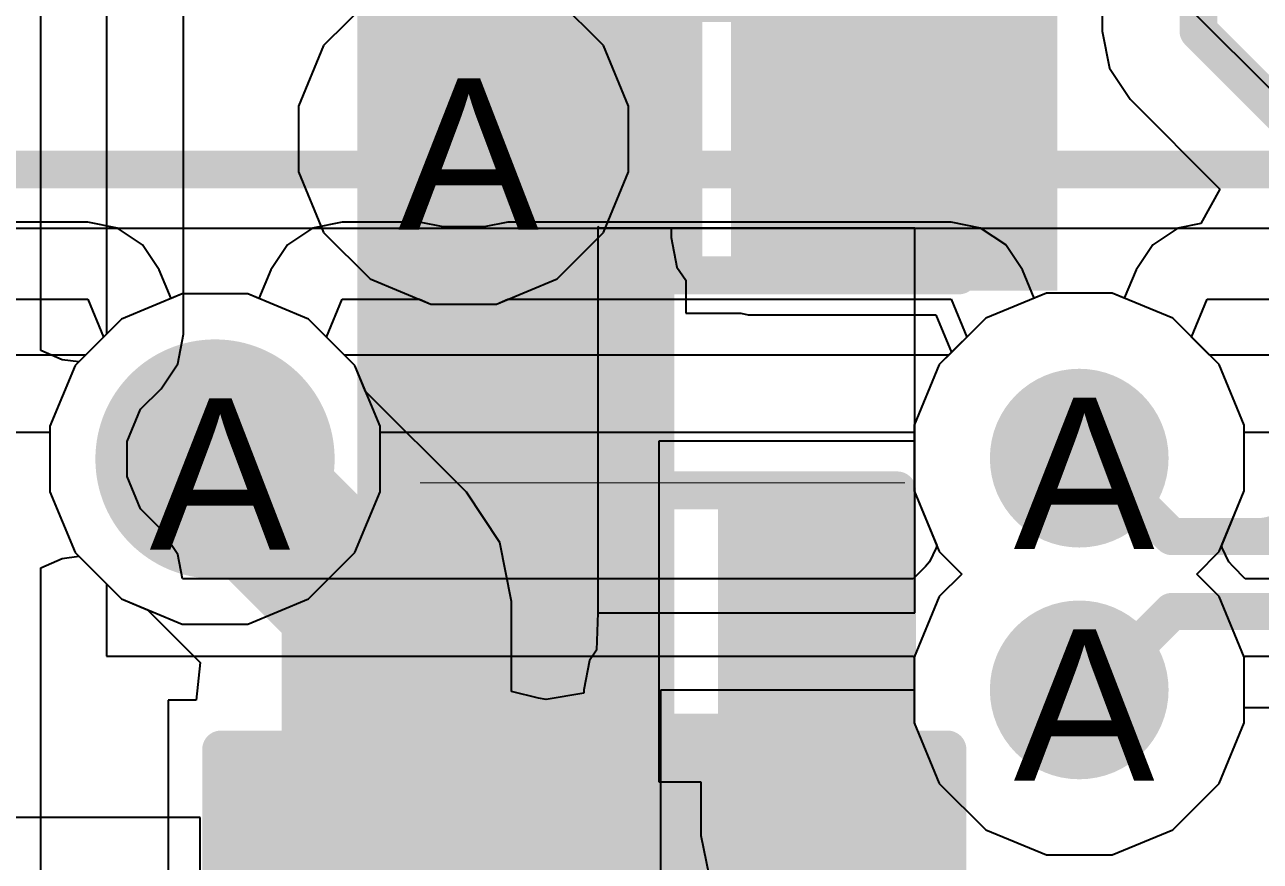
# Model space of a CAD drawing. Header units: inches. Extents: x 0 to 5271, y 0 to 5417.
# Drawn here: x 123.223 to 127.371, y 87.861 to 90.669 of the extents above; entities that cross this region are included whole.
import ezdxf

# ---------------------------------------------------------------- set-up
doc = ezdxf.new("R2010")
doc.units = ezdxf.units.IN
for name, color, linetype in [('Bottom Layer', 5, 'Continuous'), ('Bottom Overlay', 54, 'Continuous'), ('Bottom Paste', 16, 'Continuous'), ('Bottom Solder', 6, 'Continuous'), ('Drill Drawing', 1, 'Continuous'), ('L2_GND1', 16, 'Continuous'), ('L3_SIG1', 76, 'Continuous'), ('L4_PWR', 90, 'Continuous'), ('L5_GND2', 156, 'Continuous'), ('L6_SIG2', 130, 'Continuous'), ('L7_GND3', 216, 'Continuous'), ('Top Layer', 1, 'Continuous'), ('Top Overlay', 2, 'Continuous'), ('Top Paste', 8, 'Continuous'), ('Top Solder', 216, 'Continuous'), ('Via Holes', 16, 'Continuous')]:
    doc.layers.add(name, color=color, linetype=linetype)
doc.styles.add('Arial', font='', dxfattribs={"height": 0.2})
doc.styles.get('Arial').set_extended_font_data('Arial')

# ---------------------------------------------------------------- blocks, each defined once
blk = doc.blocks.new('RES_0603_436')
at = {"layer": 'Top Layer'}
for points in [[(-0.381, 0.4445), (-0.381, -0.4445), (-1.143, -0.4445), (-1.143, 0.4445)], [(1.143, 0.4445), (1.143, -0.4445), (0.381, -0.4445), (0.381, 0.4445)]]:
    blk.add_hatch(color=1, dxfattribs=at).paths.add_polyline_path(points)
at = {"layer": 'Top Paste'}
for points in [[(-0.381, 0.4445), (-0.381, -0.4445), (-1.143, -0.4445), (-1.143, 0.4445)], [(1.143, 0.4445), (1.143, -0.4445), (0.381, -0.4445), (0.381, 0.4445)]]:
    blk.add_hatch(color=8, dxfattribs=at).paths.add_polyline_path(points)
at = {"layer": 'Top Solder'}
for points in [[(-0.2794, 0.5461), (-0.2794, -0.5461), (-1.2446, -0.5461), (-1.2446, 0.5461)], [(1.2446, 0.5461), (1.2446, -0.5461), (0.2794, -0.5461), (0.2794, 0.5461)]]:
    blk.add_hatch(color=216, dxfattribs=at).paths.add_polyline_path(points)
at = {"layer": 'Top Overlay'}
for points in [[(-1.2192, 0.5334, 0.127, 0.127, 0), (1.2192, 0.5334, 0.127, 0.127, 0)], [(-1.2192, -0.5334, 0.127, 0.127, 0), (-1.2192, 0.5334, 0.127, 0.127, 0)], [(1.2192, -0.5334, 0.127, 0.127, 0), (1.2192, 0.5334, 0.127, 0.127, 0)], [(-1.2192, -0.5334, 0.127, 0.127, 0), (1.2192, -0.5334, 0.127, 0.127, 0)]]:
    blk.add_lwpolyline(points, format="xyseb", dxfattribs=at)
for points in [[(-1.2509, 0.5334, 0.0635, 0.0635, 1), (-1.1874, 0.5334, 0.0635, 0.0635, 1)], [(-1.2509, 0.5334, 0.0635, 0.0635, 1), (-1.1874, 0.5334, 0.0635, 0.0635, 1)], [(1.1875, 0.5334, 0.0635, 0.0635, 1), (1.251, 0.5334, 0.0635, 0.0635, 1)], [(1.1875, 0.5334, 0.0635, 0.0635, 1), (1.251, 0.5334, 0.0635, 0.0635, 1)], [(-1.2509, -0.5334, 0.0635, 0.0635, 1), (-1.1874, -0.5334, 0.0635, 0.0635, 1)], [(-1.2509, -0.5334, 0.0635, 0.0635, 1), (-1.1874, -0.5334, 0.0635, 0.0635, 1)], [(1.1875, -0.5334, 0.0635, 0.0635, 1), (1.251, -0.5334, 0.0635, 0.0635, 1)], [(1.1875, -0.5334, 0.0635, 0.0635, 1), (1.251, -0.5334, 0.0635, 0.0635, 1)]]:
    blk.add_lwpolyline(points, format="xyseb", close=True, dxfattribs=at)
blk = doc.blocks.new('R___0402_B_442')
at = {"layer": 'Bottom Layer'}
for points in [[(-0.2413, 0.3175), (-0.2413, -0.3175), (-0.6985, -0.3175), (-0.6985, 0.3175)], [(0.6985, 0.3175), (0.6985, -0.3175), (0.2413, -0.3175), (0.2413, 0.3175)]]:
    blk.add_hatch(color=5, dxfattribs=at).paths.add_polyline_path(points)
at = {"layer": 'Bottom Paste'}
for points in [[(-0.2413, 0.3175), (-0.2413, -0.3175), (-0.6985, -0.3175), (-0.6985, 0.3175)], [(0.6985, 0.3175), (0.6985, -0.3175), (0.2413, -0.3175), (0.2413, 0.3175)]]:
    blk.add_hatch(color=16, dxfattribs=at).paths.add_polyline_path(points)
at = {"layer": 'Bottom Solder'}
for points in [[(-0.1863, 0.3725), (-0.1863, -0.3725), (-0.7535, -0.3725), (-0.7535, 0.3725)], [(0.7535, 0.3725), (0.7535, -0.3725), (0.1863, -0.3725), (0.1863, 0.3725)]]:
    blk.add_hatch(color=6, dxfattribs=at).paths.add_polyline_path(points)
at = {"layer": 'Bottom Overlay'}
for points in [[(-0.7874, 0.4064, 0.127, 0.127, 0), (0.7874, 0.4064, 0.127, 0.127, 0)], [(-0.7874, -0.4064, 0.127, 0.127, 0), (-0.7874, 0.4064, 0.127, 0.127, 0)], [(0.7874, -0.4064, 0.127, 0.127, 0), (0.7874, 0.4064, 0.127, 0.127, 0)], [(-0.8128, 0.4318, 0.00323, 0.00323, 0), (0.8128, 0.4318, 0.00323, 0.00323, 0)], [(-0.7874, -0.4064, 0.127, 0.127, 0), (0.7874, -0.4064, 0.127, 0.127, 0)]]:
    blk.add_lwpolyline(points, format="xyseb", dxfattribs=at)
for points in [[(-0.8191, 0.4064, 0.0635, 0.0635, 1), (-0.7556, 0.4064, 0.0635, 0.0635, 1)], [(-0.8191, 0.4064, 0.0635, 0.0635, 1), (-0.7556, 0.4064, 0.0635, 0.0635, 1)], [(0.7557, 0.4064, 0.0635, 0.0635, 1), (0.8192, 0.4064, 0.0635, 0.0635, 1)], [(0.7557, 0.4064, 0.0635, 0.0635, 1), (0.8192, 0.4064, 0.0635, 0.0635, 1)], [(-0.8136, 0.4318, 0.00161, 0.00161, 1), (-0.812, 0.4318, 0.00161, 0.00161, 1)], [(0.812, 0.4318, 0.00161, 0.00161, 1), (0.8136, 0.4318, 0.00161, 0.00161, 1)], [(-0.8191, -0.4064, 0.0635, 0.0635, 1), (-0.7556, -0.4064, 0.0635, 0.0635, 1)], [(-0.8191, -0.4064, 0.0635, 0.0635, 1), (-0.7556, -0.4064, 0.0635, 0.0635, 1)], [(0.7557, -0.4064, 0.0635, 0.0635, 1), (0.8192, -0.4064, 0.0635, 0.0635, 1)], [(0.7557, -0.4064, 0.0635, 0.0635, 1), (0.8192, -0.4064, 0.0635, 0.0635, 1)]]:
    blk.add_lwpolyline(points, format="xyseb", close=True, dxfattribs=at)
blk = doc.blocks.new('HR911130C_521')
at = {"layer": 'Top Overlay'}
blk.add_lwpolyline([(-8.001, -8.5694, 0.127, 0.127, 0), (8.001, -8.5694, 0.127, 0.127, 0)], format="xyseb", dxfattribs=at)
blk = doc.blocks.new('DFN1006_2L__B_539')
at = {"layer": 'Bottom Layer'}
for points in [[(-0.7, 0.33), (-0.15, 0.33), (-0.15, -0.33), (-0.7, -0.33)], [(0.15, 0.33), (0.7, 0.33), (0.7, -0.33), (0.15, -0.33)]]:
    blk.add_hatch(color=5, dxfattribs=at).paths.add_polyline_path(points)
at = {"layer": 'Bottom Overlay'}
blk.add_hatch(color=54, dxfattribs=at).paths.add_polyline_path([(-1.1437, -0.508), (-0.8135, -0.508), (-0.8135, 0.508), (-1.1437, 0.508)])
at = {"layer": 'Bottom Paste'}
for points in [[(-0.7, 0.33), (-0.15, 0.33), (-0.15, -0.33), (-0.7, -0.33)], [(0.15, 0.33), (0.7, 0.33), (0.7, -0.33), (0.15, -0.33)]]:
    blk.add_hatch(color=16, dxfattribs=at).paths.add_polyline_path(points)
at = {"layer": 'Bottom Solder'}
for points in [[(-0.8016, 0.4316), (-0.0484, 0.4316), (-0.0484, -0.4316), (-0.8016, -0.4316)], [(0.0484, 0.4316), (0.8016, 0.4316), (0.8016, -0.4316), (0.0484, -0.4316)]]:
    blk.add_hatch(color=6, dxfattribs=at).paths.add_polyline_path(points)
at = {"layer": 'Bottom Overlay'}
for points in [[(-0.8128, 0.4572, 0.127, 0.127, 0), (-0.8128, -0.4572, 0.127, 0.127, 0)], [(0.8128, 0.4572, 0.127, 0.127, 0), (-0.8128, 0.4572, 0.127, 0.127, 0)], [(0.8128, 0.4572, 0.127, 0.127, 0), (0.8128, -0.4572, 0.127, 0.127, 0)], [(0.8128, -0.4572, 0.127, 0.127, 0), (-0.8128, -0.4572, 0.127, 0.127, 0)]]:
    blk.add_lwpolyline(points, format="xyseb", dxfattribs=at)
for points in [[(-0.8445, 0.4572, 0.0635, 0.0635, 1), (-0.781, 0.4572, 0.0635, 0.0635, 1)], [(-0.8445, 0.4572, 0.0635, 0.0635, 1), (-0.781, 0.4572, 0.0635, 0.0635, 1)], [(0.7811, 0.4572, 0.0635, 0.0635, 1), (0.8446, 0.4572, 0.0635, 0.0635, 1)], [(0.7811, 0.4572, 0.0635, 0.0635, 1), (0.8446, 0.4572, 0.0635, 0.0635, 1)], [(-0.8445, -0.4572, 0.0635, 0.0635, 1), (-0.781, -0.4572, 0.0635, 0.0635, 1)], [(-0.8445, -0.4572, 0.0635, 0.0635, 1), (-0.781, -0.4572, 0.0635, 0.0635, 1)], [(0.7811, -0.4572, 0.0635, 0.0635, 1), (0.8446, -0.4572, 0.0635, 0.0635, 1)], [(0.7811, -0.4572, 0.0635, 0.0635, 1), (0.8446, -0.4572, 0.0635, 0.0635, 1)]]:
    blk.add_lwpolyline(points, format="xyseb", close=True, dxfattribs=at)

msp = doc.modelspace()

# ---------------------------------------------------------------- hatches: boundary and pattern name
at = {"layer": 'Bottom Layer'}
for points in [[(125.6524, 89.955), (126.4288, 89.955), (126.4288, 92.1232), (125.6524, 92.1232)], [(124.34, 87.17), (125.4045, 87.17), (125.4045, 90.7422), (124.34, 90.7422)], [(124.6966, 90.5852), (124.6966, 89.9862), (125.1724, 89.9862), (125.1724, 90.5852)]]:
    msp.add_hatch(color=5, dxfattribs=at).paths.add_polyline_path(points)
h = msp.add_hatch(color=5, dxfattribs=at)
edge = h.paths.add_edge_path()
edge.add_arc((124.6966, 90.2858), 0.3, 0, 360)
h = msp.add_hatch(color=5, dxfattribs=at)
edge = h.paths.add_edge_path()
edge.add_arc((126.7635, 89.2145), 0.3, 0, 360)
h = msp.add_hatch(color=5, dxfattribs=at)
edge = h.paths.add_edge_path()
edge.add_arc((123.8622, 89.2115), 0.3, 0, 360)
h = msp.add_hatch(color=5, dxfattribs=at)
edge = h.paths.add_edge_path()
edge.add_arc((126.7635, 88.4367), 0.3, 0, 360)
at = {"layer": 'Bottom Solder'}
h = msp.add_hatch(color=6, dxfattribs=at)
edge = h.paths.add_edge_path()
edge.add_arc((123.8622, 89.2115), 0.4016, 0, 360)
at = {"layer": 'L2_GND1'}
h = msp.add_hatch(color=16, dxfattribs=at)
edge = h.paths.add_edge_path()
edge.add_arc((124.6966, 90.2858), 0.3, 0, 360)
h = msp.add_hatch(color=16, dxfattribs=at)
edge = h.paths.add_edge_path()
edge.add_arc((126.7635, 89.2145), 0.3, 0, 360)
h = msp.add_hatch(color=16, dxfattribs=at)
edge = h.paths.add_edge_path()
edge.add_arc((123.8622, 89.2115), 0.3, 0, 360)
h = msp.add_hatch(color=16, dxfattribs=at)
edge = h.paths.add_edge_path()
edge.add_arc((126.7635, 88.4367), 0.3, 0, 360)
at = {"layer": 'L3_SIG1'}
h = msp.add_hatch(color=76, dxfattribs=at)
edge = h.paths.add_edge_path()
edge.add_arc((124.6966, 90.2858), 0.3, 0, 360)
h = msp.add_hatch(color=76, dxfattribs=at)
edge = h.paths.add_edge_path()
edge.add_arc((126.7635, 89.2145), 0.3, 0, 360)
h = msp.add_hatch(color=76, dxfattribs=at)
edge = h.paths.add_edge_path()
edge.add_arc((123.8622, 89.2115), 0.3, 0, 360)
h = msp.add_hatch(color=76, dxfattribs=at)
edge = h.paths.add_edge_path()
edge.add_arc((126.7635, 88.4367), 0.3, 0, 360)
at = {"layer": 'L4_PWR'}
h = msp.add_hatch(color=90, dxfattribs=at)
edge = h.paths.add_edge_path()
edge.add_arc((124.6966, 90.2858), 0.3, 0, 360)
h = msp.add_hatch(color=90, dxfattribs=at)
edge = h.paths.add_edge_path()
edge.add_arc((126.7635, 89.2145), 0.3, 0, 360)
h = msp.add_hatch(color=90, dxfattribs=at)
edge = h.paths.add_edge_path()
edge.add_arc((123.8622, 89.2115), 0.3, 0, 360)
h = msp.add_hatch(color=90, dxfattribs=at)
edge = h.paths.add_edge_path()
edge.add_arc((126.7635, 88.4367), 0.3, 0, 360)
at = {"layer": 'L5_GND2'}
h = msp.add_hatch(color=156, dxfattribs=at)
edge = h.paths.add_edge_path()
edge.add_arc((124.6966, 90.2858), 0.3, 0, 360)
h = msp.add_hatch(color=156, dxfattribs=at)
edge = h.paths.add_edge_path()
edge.add_arc((126.7635, 89.2145), 0.3, 0, 360)
h = msp.add_hatch(color=156, dxfattribs=at)
edge = h.paths.add_edge_path()
edge.add_arc((123.8622, 89.2115), 0.3, 0, 360)
h = msp.add_hatch(color=156, dxfattribs=at)
edge = h.paths.add_edge_path()
edge.add_arc((126.7635, 88.4367), 0.3, 0, 360)
at = {"layer": 'L6_SIG2'}
h = msp.add_hatch(color=130, dxfattribs=at)
edge = h.paths.add_edge_path()
edge.add_arc((124.6966, 90.2858), 0.3, 0, 360)
h = msp.add_hatch(color=130, dxfattribs=at)
edge = h.paths.add_edge_path()
edge.add_arc((126.7635, 89.2145), 0.3, 0, 360)
h = msp.add_hatch(color=130, dxfattribs=at)
edge = h.paths.add_edge_path()
edge.add_arc((123.8622, 89.2115), 0.3, 0, 360)
h = msp.add_hatch(color=130, dxfattribs=at)
edge = h.paths.add_edge_path()
edge.add_arc((126.7635, 88.4367), 0.3, 0, 360)
at = {"layer": 'L7_GND3'}
h = msp.add_hatch(color=216, dxfattribs=at)
edge = h.paths.add_edge_path()
edge.add_arc((124.6966, 90.2858), 0.3, 0, 360)
h = msp.add_hatch(color=216, dxfattribs=at)
edge = h.paths.add_edge_path()
edge.add_arc((126.7635, 89.2145), 0.3, 0, 360)
h = msp.add_hatch(color=216, dxfattribs=at)
edge = h.paths.add_edge_path()
edge.add_arc((123.8622, 89.2115), 0.3, 0, 360)
h = msp.add_hatch(color=216, dxfattribs=at)
edge = h.paths.add_edge_path()
edge.add_arc((126.7635, 88.4367), 0.3, 0, 360)
at = {"layer": 'Top Layer'}
h = msp.add_hatch(color=1, dxfattribs=at)
edge = h.paths.add_edge_path()
edge.add_arc((124.6966, 90.2858), 0.3, 0, 360)
h = msp.add_hatch(color=1, dxfattribs=at)
edge = h.paths.add_edge_path()
edge.add_arc((126.7635, 89.2145), 0.3, 0, 360)
h = msp.add_hatch(color=1, dxfattribs=at)
edge = h.paths.add_edge_path()
edge.add_arc((123.8622, 89.2115), 0.3, 0, 360)
h = msp.add_hatch(color=1, dxfattribs=at)
edge = h.paths.add_edge_path()
edge.add_arc((126.7635, 88.4367), 0.3, 0, 360)
at = {"layer": 'Top Solder'}
h = msp.add_hatch(color=216, dxfattribs=at)
edge = h.paths.add_edge_path()
edge.add_arc((123.8622, 89.2115), 0.4016, 0, 360)
at = {"layer": 'Via Holes'}
h = msp.add_hatch(color=7, dxfattribs=at)
edge = h.paths.add_edge_path()
edge.add_arc((124.6966, 90.2858), 0.15, 0, 360)
h = msp.add_hatch(color=7, dxfattribs=at)
edge = h.paths.add_edge_path()
edge.add_arc((123.8622, 89.2115), 0.15, 0, 360)
h = msp.add_hatch(color=7, dxfattribs=at)
edge = h.paths.add_edge_path()
edge.add_arc((126.7635, 89.2145), 0.15, 0, 360)
h = msp.add_hatch(color=7, dxfattribs=at)
edge = h.paths.add_edge_path()
edge.add_arc((126.7635, 88.4367), 0.15, 0, 360)

# ---------------------------------------------------------------- linework, layer by layer
at = {"layer": 'Bottom Layer'}
for p, q in [((103.0075, 89.9861), (139.395, 89.9861)), ((117.971, 89.9861), (125.3934, 89.9861)), ((125.3934, 89.9861), (125.3934, 89.955)), ((125.3934, 89.955), (125.4131, 89.8559)), ((125.4131, 89.8559), (125.4426, 89.8118)), ((125.4426, 89.8118), (125.4426, 89.701)), ((123.752, 89.7655), (123.5483, 89.6811)), ((123.9724, 89.7655), (123.752, 89.7655)), ((124.176, 89.6811), (123.9724, 89.7655)), ((123.5483, 89.6811), (123.3925, 89.5253)), ((124.3318, 89.5253), (124.176, 89.6811)), ((125.4426, 89.701), (125.6274, 89.701)), ((125.6274, 89.701), (125.6524, 89.696)), ((125.6524, 89.696), (126.2819, 89.696)), ((126.2819, 89.696), (126.3345, 89.569)), ((126.3345, 89.569), (126.2938, 89.5283)), ((123.3925, 89.5253), (123.3082, 89.3217)), ((124.4162, 89.3217), (124.3318, 89.5253)), ((126.2938, 89.5283), (126.2095, 89.3247)), ((123.3082, 89.3217), (123.3082, 89.1013)), ((124.4162, 89.1013), (124.4162, 89.3217)), ((126.2095, 89.3247), (126.2095, 89.2715)), ((126.2095, 89.2715), (125.352, 89.2715)), ((125.352, 89.2715), (125.352, 88.1285)), ((123.3082, 89.1013), (123.3925, 88.8977)), ((124.3318, 88.8977), (124.4162, 89.1013)), ((123.3925, 88.8977), (123.5483, 88.7418)), ((124.176, 88.7418), (124.3318, 88.8977)), ((123.5483, 88.7418), (123.752, 88.6575)), ((123.9724, 88.6575), (124.176, 88.7418)), ((123.752, 88.6575), (123.9724, 88.6575)), ((125.352, 88.1285), (125.4937, 88.1285)), ((125.4937, 88.1285), (125.4937, 87.9475)), ((123.8127, 88.0083), (122.5043, 88.0083)), ((123.8127, 87.1324), (123.8127, 88.0083)), ((125.4937, 87.9475), (125.5196, 87.817))]:
    msp.add_line(p, q, dxfattribs=at)
for points in [[(126.7635, 89.2145, 0.1242, 0.1242, 0), (126.8108, 89.2145, 0.1242, 0.1242, 0)], [(126.8108, 89.2145, 0.1242, 0.1242, 0), (127.0741, 88.9512, 0.1242, 0.1242, 0)], [(127.5509, 89.1403, 0.1242, 0.1242, -0.414214), (127.3618, 88.9512, 0.1242, 0.1242, 0)], [(127.0741, 88.9512, 0.1242, 0.1242, 0), (127.2997, 88.9512, 0.1242, 0.1242, 0)], [(127.2997, 88.9512, 0.1242, 0.1242, 0), (127.3618, 88.9512, 0.1242, 0.1242, 0)], [(125.8346, 87.9475, 0.1608, 0.1608, 0), (125.8346, 88.7, 0.1608, 0.1608, 0)], [(126.8108, 88.4367, 0.1242, 0.1242, 0), (127.0741, 88.7, 0.1242, 0.1242, 0)], [(127.0741, 88.7, 0.1242, 0.1242, 0), (128.2754, 88.7, 0.1242, 0.1242, 0)], [(126.7635, 88.4367, 0.1242, 0.1242, 0), (126.8108, 88.4367, 0.1242, 0.1242, 0)], [(125.8346, 87.9475, 0.1608, 0.1608, 0), (126.0616, 87.7205, 0.1608, 0.1608, 0)]]:
    msp.add_lwpolyline(points, format="xyseb", dxfattribs=at)
for points in [[(126.7324, 89.2145, 0.0621, 0.0621, 1), (126.7945, 89.2145, 0.0621, 0.0621, 1)], [(126.7798, 89.2145, 0.0621, 0.0621, 1), (126.8419, 89.2145, 0.0621, 0.0621, 1)], [(126.7798, 89.2145, 0.0621, 0.0621, 1), (126.8419, 89.2145, 0.0621, 0.0621, 1)], [(127.0431, 88.9512, 0.0621, 0.0621, 1), (127.1052, 88.9512, 0.0621, 0.0621, 1)], [(127.0431, 88.9512, 0.0621, 0.0621, 1), (127.1052, 88.9512, 0.0621, 0.0621, 1)], [(127.2687, 88.9512, 0.0621, 0.0621, 1), (127.3308, 88.9512, 0.0621, 0.0621, 1)], [(127.2687, 88.9512, 0.0621, 0.0621, 1), (127.3308, 88.9512, 0.0621, 0.0621, 1)], [(127.3308, 88.9512, 0.0621, 0.0621, 1), (127.3929, 88.9512, 0.0621, 0.0621, 1)], [(127.3308, 88.9512, 0.0621, 0.0621, 1), (127.3929, 88.9512, 0.0621, 0.0621, 1)], [(125.7944, 88.7, 0.0804, 0.0804, 1), (125.8748, 88.7, 0.0804, 0.0804, 1)], [(127.0431, 88.7, 0.0621, 0.0621, 1), (127.1052, 88.7, 0.0621, 0.0621, 1)], [(127.0431, 88.7, 0.0621, 0.0621, 1), (127.1052, 88.7, 0.0621, 0.0621, 1)], [(126.7324, 88.4367, 0.0621, 0.0621, 1), (126.7945, 88.4367, 0.0621, 0.0621, 1)], [(126.7798, 88.4367, 0.0621, 0.0621, 1), (126.8419, 88.4367, 0.0621, 0.0621, 1)], [(126.7798, 88.4367, 0.0621, 0.0621, 1), (126.8419, 88.4367, 0.0621, 0.0621, 1)], [(125.7944, 87.9475, 0.0804, 0.0804, 1), (125.8748, 87.9475, 0.0804, 0.0804, 1)], [(125.7944, 87.9475, 0.0804, 0.0804, 1), (125.8748, 87.9475, 0.0804, 0.0804, 1)]]:
    msp.add_lwpolyline(points, format="xyseb", close=True, dxfattribs=at)
at = {"layer": 'L2_GND1'}
for p, q in [((124.3828, 90.7555), (124.2269, 90.5997)), ((125.1662, 90.5997), (125.0104, 90.7555)), ((124.2269, 90.5997), (124.1426, 90.396)), ((125.2506, 90.396), (125.1662, 90.5997)), ((124.1426, 90.396), (124.1426, 90.1757)), ((125.2506, 90.1757), (125.2506, 90.396)), ((124.1426, 90.1757), (124.2269, 89.972)), ((125.1662, 89.972), (125.2506, 90.1757)), ((124.2269, 89.972), (124.3828, 89.8162)), ((125.0104, 89.8162), (125.1662, 89.972)), ((124.3828, 89.8162), (124.5864, 89.7318)), ((124.8068, 89.7318), (125.0104, 89.8162)), ((123.752, 89.7655), (123.5483, 89.6811)), ((123.9724, 89.7655), (123.752, 89.7655)), ((124.176, 89.6811), (123.9724, 89.7655)), ((126.6533, 89.7685), (126.4497, 89.6842)), ((126.8737, 89.7685), (126.6533, 89.7685)), ((127.0773, 89.6842), (126.8737, 89.7685)), ((124.5864, 89.7318), (124.8068, 89.7318)), ((123.5483, 89.6811), (123.4276, 89.5604)), ((124.2967, 89.5604), (124.176, 89.6811)), ((126.4497, 89.6842), (126.3259, 89.5604)), ((127.2011, 89.5604), (127.0773, 89.6842)), ((123.4276, 89.5604), (115.6704, 89.5604)), ((126.3259, 89.5604), (124.2967, 89.5604)), ((128.3341, 89.5604), (127.2011, 89.5604)), ((115.7211, 89.3014), (123.3082, 89.3014)), ((123.3082, 89.3014), (123.3082, 89.1013)), ((124.4162, 89.1013), (124.4162, 89.3014)), ((124.4162, 89.3014), (126.2095, 89.3014)), ((126.2095, 89.3014), (126.2095, 89.1043)), ((127.3175, 89.1043), (127.3175, 89.3014)), ((127.3175, 89.3014), (128.2626, 89.3014)), ((123.3082, 89.1013), (123.3925, 88.8977)), ((124.3318, 88.8977), (124.4162, 89.1013)), ((126.2095, 89.1043), (126.2938, 88.9007)), ((127.2331, 88.9007), (127.3175, 89.1043)), ((123.3925, 88.8977), (123.5483, 88.7418)), ((124.176, 88.7418), (124.3318, 88.8977)), ((126.2938, 88.9007), (126.3689, 88.8256)), ((127.158, 88.8256), (127.2331, 88.9007)), ((126.3689, 88.8256), (126.2938, 88.7505)), ((127.2331, 88.7505), (127.158, 88.8256)), ((123.5483, 88.7418), (123.752, 88.6575)), ((123.9724, 88.6575), (124.176, 88.7418)), ((126.2938, 88.7505), (126.2095, 88.5469)), ((127.3175, 88.5469), (127.2331, 88.7505)), ((123.752, 88.6575), (123.9724, 88.6575)), ((126.2095, 88.5469), (126.2095, 88.3265)), ((127.3175, 88.3265), (127.3175, 88.5469)), ((126.2095, 88.3265), (126.2938, 88.1229)), ((127.2331, 88.1229), (127.3175, 88.3265)), ((126.2938, 88.1229), (126.4497, 87.9671)), ((127.0773, 87.9671), (127.2331, 88.1229)), ((126.4497, 87.9671), (126.6533, 87.8827)), ((126.8737, 87.8827), (127.0773, 87.9671)), ((126.6533, 87.8827), (126.8737, 87.8827))]:
    msp.add_line(p, q, dxfattribs=at)
at = {"layer": 'L3_SIG1'}
for p, q in [((126.84, 90.8603), (126.84, 90.6478)), ((126.84, 90.6478), (126.8646, 90.5239)), ((126.8646, 90.5239), (126.9348, 90.4189)), ((126.9348, 90.4189), (127.2359, 90.1178)), ((127.2359, 90.1178), (127.1718, 90.0023)), ((123.4352, 90.0066), (123.0884, 90.0066)), ((123.5343, 89.9869), (123.4352, 90.0066)), ((123.6183, 89.9307), (123.5343, 89.9869)), ((124.19, 89.9869), (124.106, 89.9307)), ((124.2891, 90.0066), (124.19, 89.9869)), ((124.5483, 90.0066), (124.2891, 90.0066)), ((124.6276, 89.9908), (124.5483, 90.0066)), ((124.7656, 89.9908), (124.6276, 89.9908)), ((124.8448, 90.0066), (124.7656, 89.9908)), ((126.3335, 90.0066), (124.8448, 90.0066)), ((126.4326, 89.9869), (126.3335, 90.0066)), ((126.5166, 89.9307), (126.4326, 89.9869)), ((127.0943, 89.9869), (127.0103, 89.9307)), ((127.1718, 90.0023), (127.0943, 89.9869)), ((123.6745, 89.8467), (123.6183, 89.9307)), ((124.106, 89.9307), (124.0498, 89.8467)), ((126.5728, 89.8467), (126.5166, 89.9307)), ((127.0103, 89.9307), (126.9542, 89.8467)), ((123.7145, 89.75), (123.6745, 89.8467)), ((124.0498, 89.8467), (124.0098, 89.75)), ((126.6122, 89.7515), (126.5728, 89.8467)), ((126.9542, 89.8467), (126.9147, 89.7515)), ((123.752, 89.7655), (123.7145, 89.75)), ((123.9724, 89.7655), (123.752, 89.7655)), ((124.0098, 89.75), (123.9724, 89.7655)), ((126.6533, 89.7685), (126.6122, 89.7515)), ((126.8737, 89.7685), (126.6533, 89.7685)), ((126.9147, 89.7515), (126.8737, 89.7685)), ((123.0884, 89.7476), (123.4352, 89.7476)), ((123.4352, 89.7476), (123.4878, 89.6206)), ((124.2365, 89.6206), (124.2891, 89.7476)), ((124.2891, 89.7476), (124.5483, 89.7476)), ((124.5483, 89.7476), (124.5864, 89.7318)), ((124.5864, 89.7318), (124.8068, 89.7318)), ((124.8068, 89.7318), (124.8448, 89.7476)), ((124.8448, 89.7476), (126.3335, 89.7476)), ((126.3335, 89.7476), (126.3861, 89.6206)), ((127.1408, 89.6206), (127.1934, 89.7476)), ((127.1934, 89.7476), (127.6061, 89.7476)), ((123.4878, 89.6206), (123.3925, 89.5253)), ((124.3318, 89.5253), (124.2365, 89.6206)), ((126.3861, 89.6206), (126.2938, 89.5283)), ((127.2331, 89.5283), (127.1408, 89.6206)), ((123.3925, 89.5253), (123.3082, 89.3217)), ((124.4162, 89.3217), (124.3318, 89.5253)), ((126.2938, 89.5283), (126.2095, 89.3247)), ((127.3175, 89.3247), (127.2331, 89.5283)), ((123.3082, 89.3217), (123.3082, 89.1013)), ((124.4162, 89.1013), (124.4162, 89.3217)), ((126.2095, 89.3247), (126.2095, 89.1043)), ((127.3175, 89.1043), (127.3175, 89.3247)), ((123.3082, 89.1013), (123.3925, 88.8977)), ((124.3318, 88.8977), (124.4162, 89.1013)), ((126.2095, 89.1043), (126.2938, 88.9007)), ((127.2331, 88.9007), (127.3175, 89.1043)), ((123.3925, 88.8977), (123.5483, 88.7418)), ((124.176, 88.7418), (124.3318, 88.8977)), ((126.2938, 88.9007), (126.3689, 88.8256)), ((127.158, 88.8256), (127.2331, 88.9007)), ((126.3689, 88.8256), (126.2938, 88.7505)), ((127.2331, 88.7505), (127.158, 88.8256)), ((123.5483, 88.7418), (123.752, 88.6575)), ((123.9724, 88.6575), (124.176, 88.7418)), ((126.2938, 88.7505), (126.2095, 88.5469)), ((127.3175, 88.5469), (127.2331, 88.7505)), ((123.752, 88.6575), (123.9724, 88.6575)), ((126.2095, 88.5469), (126.2095, 88.3265)), ((127.3175, 88.3265), (127.3175, 88.5469)), ((126.2095, 88.3265), (126.2938, 88.1229)), ((127.2331, 88.1229), (127.3175, 88.3265)), ((126.2938, 88.1229), (126.4497, 87.9671)), ((127.0773, 87.9671), (127.2331, 88.1229)), ((126.4497, 87.9671), (126.6533, 87.8827)), ((126.8737, 87.8827), (127.0773, 87.9671)), ((126.6533, 87.8827), (126.8737, 87.8827))]:
    msp.add_line(p, q, dxfattribs=at)
for points in [[(127.1637, 90.6478, 0.127, 0.127, 0), (127.1637, 91.0221, 0.127, 0.127, 0)], [(127.1637, 90.6478, 0.127, 0.127, 0), (127.9926, 89.8189, 0.127, 0.127, 0)]]:
    msp.add_lwpolyline(points, format="xyseb", dxfattribs=at)
msp.add_lwpolyline([(127.132, 90.6478, 0.0635, 0.0635, 1), (127.1955, 90.6478, 0.0635, 0.0635, 1)], format="xyseb", close=True, dxfattribs=at)
msp.add_lwpolyline([(127.132, 90.6478, 0.0635, 0.0635, 1), (127.1955, 90.6478, 0.0635, 0.0635, 1)], format="xyseb", close=True, dxfattribs=at)
at = {"layer": 'L4_PWR'}
for p, q in [((123.4978, 96.2929), (123.4978, 89.6306)), ((123.7568, 89.6306), (123.7568, 93.5584)), ((124.3828, 90.7555), (124.2269, 90.5997)), ((125.1662, 90.5997), (125.0104, 90.7555)), ((124.2269, 90.5997), (124.1426, 90.396)), ((125.2506, 90.396), (125.1662, 90.5997)), ((124.1426, 90.396), (124.1426, 90.1757)), ((125.2506, 90.1757), (125.2506, 90.396)), ((124.1426, 90.1757), (124.2269, 89.972)), ((125.1662, 89.972), (125.2506, 90.1757)), ((124.2269, 89.972), (124.3828, 89.8162)), ((125.0104, 89.8162), (125.1662, 89.972)), ((124.3828, 89.8162), (124.5864, 89.7318)), ((124.8068, 89.7318), (125.0104, 89.8162)), ((126.6533, 89.7685), (126.4497, 89.6842)), ((126.8737, 89.7685), (126.6533, 89.7685)), ((127.0773, 89.6842), (126.8737, 89.7685)), ((124.5864, 89.7318), (124.8068, 89.7318)), ((126.4497, 89.6842), (126.2938, 89.5283)), ((127.2331, 89.5283), (127.0773, 89.6842)), ((123.4978, 89.6306), (123.3925, 89.5253)), ((123.7371, 89.5315), (123.7568, 89.6306)), ((123.3925, 89.5253), (123.3082, 89.3217)), ((123.6809, 89.4475), (123.7371, 89.5315)), ((126.2938, 89.5283), (126.2095, 89.3247)), ((127.3175, 89.3247), (127.2331, 89.5283)), ((123.612, 89.3786), (123.6809, 89.4475)), ((123.5671, 89.2702), (123.612, 89.3786)), ((123.3082, 89.3217), (123.3082, 89.1013)), ((126.2095, 89.3247), (126.2095, 89.1043)), ((127.3175, 89.1043), (127.3175, 89.3247)), ((123.5671, 89.1528), (123.5671, 89.2702)), ((123.612, 89.0444), (123.5671, 89.1528)), ((123.3082, 89.1013), (123.3925, 88.8977)), ((126.2095, 89.1043), (126.2853, 88.9213)), ((127.2417, 88.9213), (127.3175, 89.1043)), ((123.6809, 88.9755), (123.612, 89.0444)), ((123.7371, 88.8915), (123.6809, 88.9755)), ((123.3925, 88.8977), (123.4978, 88.7924)), ((126.2836, 88.9139), (126.2614, 88.8663)), ((126.2853, 88.9213), (126.2836, 88.9139)), ((127.2434, 88.9139), (127.2417, 88.9213)), ((127.2655, 88.8663), (127.2434, 88.9139)), ((123.7535, 88.809), (123.7371, 88.8915)), ((126.2472, 88.8512), (126.2059, 88.809)), ((126.2614, 88.8663), (126.2472, 88.8512)), ((127.2798, 88.8512), (127.2655, 88.8663)), ((127.321, 88.809), (127.2798, 88.8512)), ((126.2059, 88.809), (123.7535, 88.809)), ((128.3358, 88.809), (127.321, 88.809)), ((123.4978, 88.7924), (123.4978, 88.55)), ((123.4978, 88.55), (126.2074, 88.55)), ((126.2074, 88.55), (126.2095, 88.5469)), ((126.2095, 88.5469), (126.2095, 88.3265)), ((127.3175, 88.5469), (127.3195, 88.55)), ((127.3175, 88.3265), (127.3175, 88.5469)), ((127.3195, 88.55), (133.4599, 88.55)), ((126.2095, 88.3265), (126.2938, 88.1229)), ((127.2331, 88.1229), (127.3175, 88.3265)), ((126.2938, 88.1229), (126.4497, 87.9671)), ((127.0773, 87.9671), (127.2331, 88.1229)), ((126.4497, 87.9671), (126.6533, 87.8827)), ((126.8737, 87.8827), (127.0773, 87.9671)), ((126.6533, 87.8827), (126.8737, 87.8827))]:
    msp.add_line(p, q, dxfattribs=at)
at = {"layer": 'L5_GND2'}
for p, q in [((123.752, 89.7655), (123.5483, 89.6811)), ((123.9724, 89.7655), (123.752, 89.7655)), ((124.176, 89.6811), (123.9724, 89.7655)), ((126.6533, 89.7685), (126.4497, 89.6842)), ((126.8737, 89.7685), (126.6533, 89.7685)), ((127.0773, 89.6842), (126.8737, 89.7685)), ((123.5483, 89.6811), (123.3925, 89.5253)), ((124.3318, 89.5253), (124.176, 89.6811)), ((126.4497, 89.6842), (126.2938, 89.5283)), ((127.2331, 89.5283), (127.0773, 89.6842)), ((123.3925, 89.5253), (123.3082, 89.3217)), ((124.4162, 89.3217), (124.3318, 89.5253)), ((126.2938, 89.5283), (126.2095, 89.3247)), ((127.3175, 89.3247), (127.2331, 89.5283)), ((123.3082, 89.3217), (123.3082, 89.1013)), ((124.4162, 89.1013), (124.4162, 89.3217)), ((126.2095, 89.3247), (126.2095, 89.1043)), ((127.3175, 89.1043), (127.3175, 89.3247)), ((123.3082, 89.1013), (123.3925, 88.8977)), ((124.3318, 88.8977), (124.4162, 89.1013)), ((126.2095, 89.1043), (126.2938, 88.9007)), ((127.2331, 88.9007), (127.3175, 89.1043)), ((123.3925, 88.8977), (123.5483, 88.7418)), ((124.176, 88.7418), (124.3318, 88.8977)), ((126.2938, 88.9007), (126.3689, 88.8256)), ((127.158, 88.8256), (127.2331, 88.9007)), ((126.3689, 88.8256), (126.2938, 88.7505)), ((127.2331, 88.7505), (127.158, 88.8256)), ((123.5483, 88.7418), (123.752, 88.6575)), ((123.9724, 88.6575), (124.176, 88.7418)), ((126.2938, 88.7505), (126.2095, 88.5469)), ((127.3175, 88.5469), (127.2331, 88.7505)), ((123.752, 88.6575), (123.9724, 88.6575)), ((126.2095, 88.5469), (126.2095, 88.3265)), ((127.3175, 88.3265), (127.3175, 88.5469)), ((126.2095, 88.3265), (126.2938, 88.1229)), ((127.2331, 88.1229), (127.3175, 88.3265)), ((126.2938, 88.1229), (126.4497, 87.9671)), ((127.0773, 87.9671), (127.2331, 88.1229)), ((126.4497, 87.9671), (126.6533, 87.8827)), ((126.8737, 87.8827), (127.0773, 87.9671)), ((126.6533, 87.8827), (126.8737, 87.8827))]:
    msp.add_line(p, q, dxfattribs=at)
at = {"layer": 'L6_SIG2'}
for p, q in [((123.2775, 89.5762), (123.2775, 94.67)), ((126.839, 91.019), (127.8019, 90.0561)), ((123.752, 89.7655), (123.5483, 89.6811)), ((123.9724, 89.7655), (123.752, 89.7655)), ((124.176, 89.6811), (123.9724, 89.7655)), ((126.6533, 89.7685), (126.4497, 89.6842)), ((126.8737, 89.7685), (126.6533, 89.7685)), ((127.0773, 89.6842), (126.8737, 89.7685)), ((123.5483, 89.6811), (123.4045, 89.5373)), ((124.3318, 89.5253), (124.176, 89.6811)), ((126.4497, 89.6842), (126.2938, 89.5283)), ((127.2331, 89.5283), (127.0773, 89.6842)), ((123.3486, 89.5448), (123.2775, 89.5762)), ((123.4045, 89.5373), (123.3486, 89.5448)), ((124.4162, 89.3217), (124.3318, 89.5253)), ((126.2938, 89.5283), (126.2095, 89.3247)), ((127.3175, 89.3247), (127.2331, 89.5283)), ((124.4162, 89.1013), (124.4162, 89.3217)), ((126.2095, 89.3247), (126.2095, 89.1043)), ((127.3175, 89.1043), (127.3175, 89.3247)), ((124.3318, 88.8977), (124.4162, 89.1013)), ((126.2095, 89.1043), (126.2938, 88.9007)), ((127.2331, 88.9007), (127.3175, 89.1043)), ((124.176, 88.7418), (124.3318, 88.8977)), ((126.2938, 88.9007), (126.3689, 88.8256)), ((127.158, 88.8256), (127.2331, 88.9007)), ((123.2775, 88.8468), (123.3486, 88.8782)), ((123.3486, 88.8782), (123.4045, 88.8857)), ((123.4045, 88.8857), (123.5483, 88.7418)), ((123.2775, 83.4313), (123.2775, 88.8468)), ((126.3689, 88.8256), (126.2938, 88.7505)), ((127.2331, 88.7505), (127.158, 88.8256)), ((123.5483, 88.7418), (123.752, 88.6575)), ((123.9724, 88.6575), (124.176, 88.7418)), ((126.2938, 88.7505), (126.2095, 88.5469)), ((127.3175, 88.5469), (127.2331, 88.7505)), ((123.752, 88.6575), (123.9724, 88.6575)), ((126.2095, 88.5469), (126.2095, 88.3265)), ((127.3175, 88.3265), (127.3175, 88.5469)), ((126.2095, 88.3265), (126.2938, 88.1229)), ((127.2331, 88.1229), (127.3175, 88.3265)), ((126.2938, 88.1229), (126.4497, 87.9671)), ((127.0773, 87.9671), (127.2331, 88.1229)), ((126.4497, 87.9671), (126.6533, 87.8827)), ((126.8737, 87.8827), (127.0773, 87.9671)), ((126.6533, 87.8827), (126.8737, 87.8827))]:
    msp.add_line(p, q, dxfattribs=at)
at = {"layer": 'L7_GND3'}
for p, q in [((123.752, 89.7655), (123.5483, 89.6811)), ((123.9724, 89.7655), (123.752, 89.7655)), ((124.176, 89.6811), (123.9724, 89.7655)), ((126.6533, 89.7685), (126.4497, 89.6842)), ((126.8737, 89.7685), (126.6533, 89.7685)), ((127.0773, 89.6842), (126.8737, 89.7685)), ((123.5483, 89.6811), (123.3925, 89.5253)), ((124.3318, 89.5253), (124.176, 89.6811)), ((126.4497, 89.6842), (126.2938, 89.5283)), ((127.2331, 89.5283), (127.0773, 89.6842)), ((123.3925, 89.5253), (123.3082, 89.3217)), ((124.4162, 89.3217), (124.3318, 89.5253)), ((126.2938, 89.5283), (126.2095, 89.3247)), ((127.3175, 89.3247), (127.2331, 89.5283)), ((123.3082, 89.3217), (123.3082, 89.1013)), ((124.4162, 89.1013), (124.4162, 89.3217)), ((126.2095, 89.3247), (126.2095, 89.1043)), ((127.3175, 89.1043), (127.3175, 89.3247)), ((123.3082, 89.1013), (123.3925, 88.8977)), ((124.3318, 88.8977), (124.4162, 89.1013)), ((126.2095, 89.1043), (126.2938, 88.9007)), ((127.2331, 88.9007), (127.3175, 89.1043)), ((123.3925, 88.8977), (123.5483, 88.7418)), ((124.176, 88.7418), (124.3318, 88.8977)), ((126.2938, 88.9007), (126.3689, 88.8256)), ((127.158, 88.8256), (127.2331, 88.9007)), ((126.3689, 88.8256), (126.2938, 88.7505)), ((127.2331, 88.7505), (127.158, 88.8256)), ((123.5483, 88.7418), (123.752, 88.6575)), ((123.9724, 88.6575), (124.176, 88.7418)), ((126.2938, 88.7505), (126.2095, 88.5469)), ((127.3175, 88.5469), (127.2331, 88.7505)), ((123.752, 88.6575), (123.9724, 88.6575)), ((126.2095, 88.5469), (126.2095, 88.3265)), ((127.3175, 88.3265), (127.3175, 88.5469)), ((126.2095, 88.3265), (126.2938, 88.1229)), ((127.2331, 88.1229), (127.3175, 88.3265)), ((126.2938, 88.1229), (126.4497, 87.9671)), ((127.0773, 87.9671), (127.2331, 88.1229)), ((126.4497, 87.9671), (126.6533, 87.8827)), ((126.8737, 87.8827), (127.0773, 87.9671)), ((126.6533, 87.8827), (126.8737, 87.8827))]:
    msp.add_line(p, q, dxfattribs=at)
at = {"layer": 'Top Layer'}
for p, q in [((102.362, 89.9862), (138.7495, 89.9862)), ((116.6439, 89.9862), (125.1476, 89.9862)), ((125.1514, 89.9862), (125.1476, 89.9922)), ((125.1476, 89.9922), (125.1476, 88.6957)), ((125.1476, 89.9862), (125.1476, 88.6957)), ((126.2118, 89.9862), (125.1514, 89.9862)), ((126.2118, 88.6957), (126.2118, 89.9862)), ((123.752, 89.7655), (123.5483, 89.6811)), ((123.9724, 89.7655), (123.752, 89.7655)), ((124.176, 89.6811), (123.9724, 89.7655)), ((123.5483, 89.6811), (123.3925, 89.5253)), ((124.3318, 89.5253), (124.176, 89.6811)), ((123.3925, 89.5253), (123.3082, 89.3217)), ((124.3679, 89.4383), (124.3318, 89.5253)), ((124.7062, 89.0999), (124.3679, 89.4383)), ((123.3082, 89.3217), (123.3082, 89.1013)), ((123.3082, 89.1013), (123.3925, 88.8977)), ((124.8185, 88.9319), (124.7062, 89.0999)), ((123.3925, 88.8977), (123.5483, 88.7418)), ((124.8579, 88.7337), (124.8185, 88.9319)), ((123.5483, 88.7418), (123.6354, 88.7058)), ((124.8579, 88.4308), (124.8579, 88.7337)), ((123.6354, 88.7058), (123.8122, 88.5289)), ((125.1476, 88.6957), (125.1429, 88.5706)), ((125.1476, 88.6957), (126.2118, 88.6957)), ((125.1476, 88.6957), (125.1476, 88.6957)), ((125.1429, 88.5706), (125.1196, 88.5358)), ((123.8122, 88.5289), (123.7985, 88.4019)), ((125.1196, 88.5358), (125.0999, 88.4367)), ((125.0999, 88.4367), (125.0999, 88.4257)), ((125.3589, 85.5999), (125.3589, 88.4367)), ((125.3589, 88.4367), (126.2095, 88.4367)), ((126.2095, 88.4367), (126.2095, 88.3265)), ((123.7985, 88.4019), (123.705, 88.4019)), ((123.705, 88.4019), (123.705, 87.0049)), ((124.9487, 88.4084), (124.8579, 88.4308)), ((124.974, 88.4041), (124.9487, 88.4084)), ((125.0999, 88.4257), (124.974, 88.4041)), ((127.3175, 88.3265), (127.3175, 88.3777)), ((127.3175, 88.3777), (127.6937, 88.3777)), ((126.2095, 88.3265), (126.2938, 88.1229)), ((127.2331, 88.1229), (127.3175, 88.3265)), ((126.2938, 88.1229), (126.4497, 87.9671)), ((127.0773, 87.9671), (127.2331, 88.1229)), ((126.4497, 87.9671), (126.6533, 87.8827)), ((126.8737, 87.8827), (127.0773, 87.9671)), ((126.6533, 87.8827), (126.8737, 87.8827))]:
    msp.add_line(p, q, dxfattribs=at)
for points in [[(123.8798, 89.1939, 0.508, 0.508, 0), (124.34, 88.7337, 0.508, 0.508, 0)], [(126.7635, 89.2145, 0.1242, 0.1242, 0), (126.8108, 89.2145, 0.1242, 0.1242, 0)], [(126.8108, 89.2145, 0.1242, 0.1242, 0), (127.0741, 88.9512, 0.1242, 0.1242, 0)], [(124.34, 87.7034, 0.508, 0.508, 0), (124.34, 88.7337, 0.508, 0.508, 0)], [(127.0741, 88.9512, 0.1242, 0.1242, 0), (127.5897, 88.9512, 0.1242, 0.1242, 0)], [(126.8108, 88.4367, 0.1242, 0.1242, 0), (127.0741, 88.7, 0.1242, 0.1242, 0)], [(127.0741, 88.7, 0.1242, 0.1242, 0), (127.6937, 88.7, 0.1242, 0.1242, 0)], [(126.7635, 88.4367, 0.1242, 0.1242, 0), (126.8108, 88.4367, 0.1242, 0.1242, 0)]]:
    msp.add_lwpolyline(points, format="xyseb", dxfattribs=at)
for points in [[(123.7528, 89.1939, 0.254, 0.254, 1), (124.0068, 89.1939, 0.254, 0.254, 1)], [(126.7324, 89.2145, 0.0621, 0.0621, 1), (126.7945, 89.2145, 0.0621, 0.0621, 1)], [(126.7798, 89.2145, 0.0621, 0.0621, 1), (126.8419, 89.2145, 0.0621, 0.0621, 1)], [(126.7798, 89.2145, 0.0621, 0.0621, 1), (126.8419, 89.2145, 0.0621, 0.0621, 1)], [(124.213, 88.7337, 0.254, 0.254, 1), (124.467, 88.7337, 0.254, 0.254, 1)], [(124.213, 88.7337, 0.254, 0.254, 1), (124.467, 88.7337, 0.254, 0.254, 1)], [(127.0431, 88.9512, 0.0621, 0.0621, 1), (127.1052, 88.9512, 0.0621, 0.0621, 1)], [(127.0431, 88.9512, 0.0621, 0.0621, 1), (127.1052, 88.9512, 0.0621, 0.0621, 1)], [(127.0431, 88.7, 0.0621, 0.0621, 1), (127.1052, 88.7, 0.0621, 0.0621, 1)], [(127.0431, 88.7, 0.0621, 0.0621, 1), (127.1052, 88.7, 0.0621, 0.0621, 1)], [(126.7324, 88.4367, 0.0621, 0.0621, 1), (126.7945, 88.4367, 0.0621, 0.0621, 1)], [(126.7798, 88.4367, 0.0621, 0.0621, 1), (126.8419, 88.4367, 0.0621, 0.0621, 1)], [(126.7798, 88.4367, 0.0621, 0.0621, 1), (126.8419, 88.4367, 0.0621, 0.0621, 1)], [(124.213, 87.7034, 0.254, 0.254, 1), (124.467, 87.7034, 0.254, 0.254, 1)]]:
    msp.add_lwpolyline(points, format="xyseb", close=True, dxfattribs=at)

# ---------------------------------------------------------------- block references
for name, p in [('HR911130C_521', (130.4674, 98.7528)), ('R___0402_B_442', (125.3647, 88.7)), ('RES_0603_436', (125.1019, 87.7034))]:
    msp.add_blockref(name, p)
at = {"rotation": 180}
msp.add_blockref('DFN1006_2L__B_539', (125.5466, 90.285), dxfattribs=at)

# ---------------------------------------------------------------- texts
at = {"layer": 'Drill Drawing', "style": 'Arial'}
for p in [(124.4765, 89.9811), (123.6421, 88.9068), (126.5434, 88.9098), (126.5434, 88.132)]:
    msp.add_text('A', height=0.508, dxfattribs=at).set_placement(p)

doc.saveas('drawing.dxf')
